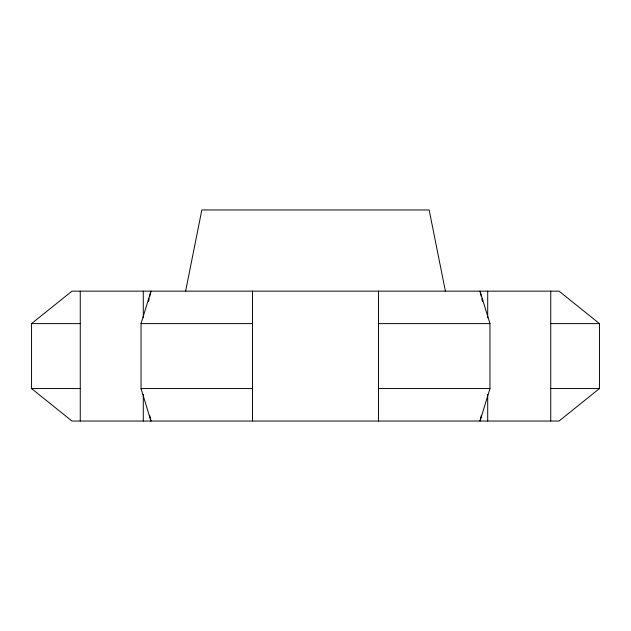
<?xml version="1.0" encoding="UTF-8"?>
<svg xmlns="http://www.w3.org/2000/svg" width="631" height="631" viewBox="0 0 631 631"><rect width="100%" height="100%" fill="white"/><g stroke="black" fill="none" stroke-linecap="round" stroke-linejoin="round"><path stroke-width="0.95" d="M185.609 291.143L201.849 209.965L429.151 209.965L445.391 291.143M148.482 301.65L149.161 298.786M149.61 296.878L150.967 291.143L141.036 323.616L141.036 388.562L150.967 421.035L149.61 415.301M481.39 415.301L480.033 421.035L489.964 388.562L489.964 323.616L480.033 291.143L481.39 296.878M31.55 323.616L71.958 291.143L559.042 291.143L599.45 323.616L599.45 388.562L559.042 421.035L71.958 421.035L31.55 388.562L31.55 323.616L80.255 323.616M141.036 323.616L252.471 323.616M378.529 323.616L489.964 323.616M550.745 323.616L599.45 323.616M31.55 388.562L80.255 388.562M141.036 388.562L252.471 388.562M378.529 388.562L489.964 388.562M550.745 388.562L599.45 388.562M481.839 298.786L482.518 301.65M550.745 291.143L550.745 421.035M487.708 291.143L487.708 317.716M487.708 394.47L487.708 421.035M378.529 291.143L378.529 421.035M252.471 291.143L252.471 421.035M143.292 291.143L143.292 317.716M143.292 394.47L143.292 421.035M80.255 291.143L80.255 421.035"/></g></svg>
